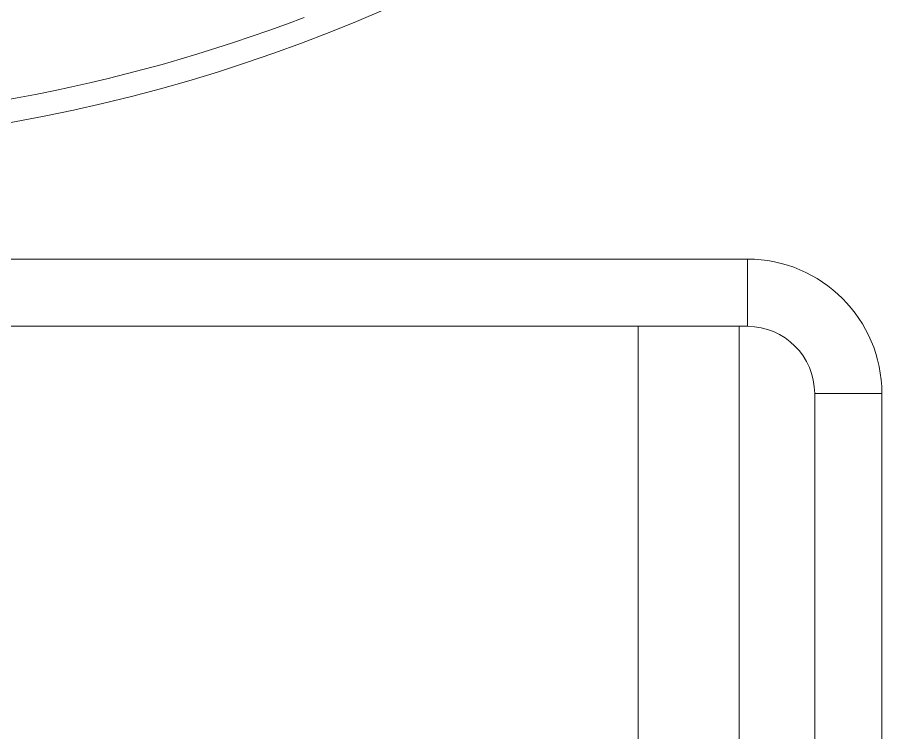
# Model space of a CAD drawing. Header units: millimetres. Extents: x 1177 to 4147, y 93 to 2194.
# Drawn here: x 1847.6 to 1950.9, y 1420.5 to 1505.7 of the extents above; entities that cross this region are included whole.
import ezdxf

# ---------------------------------------------------------------- set-up
doc = ezdxf.new("R2010")
doc.units = ezdxf.units.MM
doc.header["$LTSCALE"] = 0.1
doc.layers.get('0').update_dxf_attribs({"lineweight": 13})

msp = doc.modelspace()

# ---------------------------------------------------------------- linework, layer by layer
for p, q in [((1690.49, 1476.89), (1934.49, 1476.89)), ((1934.49, 1476.89), (1934.49, 1468.89)), ((1690.49, 1468.89), (1934.49, 1468.89)), ((1921.49, 1468.89), (1921.49, 1368.89)), ((1933.49, 1368.89), (1933.49, 1468.89)), ((1950.49, 1460.89), (1942.49, 1460.89)), ((1942.49, 1460.89), (1942.49, 1368.89)), ((1950.49, 1460.89), (1950.49, 1360.89))]:
    msp.add_line(p, q)
for centre, radius, start, end in [((1812.49, 1686.89), 196.75, 204.5623, 43.01), ((1812.49, 1686.89), 194, 249.0959, 290.9041), ((1934.49, 1460.89), 16, 0, 90), ((1934.49, 1460.89), 8, 0, 90)]:
    msp.add_arc(centre, radius, start, end)

doc.saveas('drawing.dxf')
